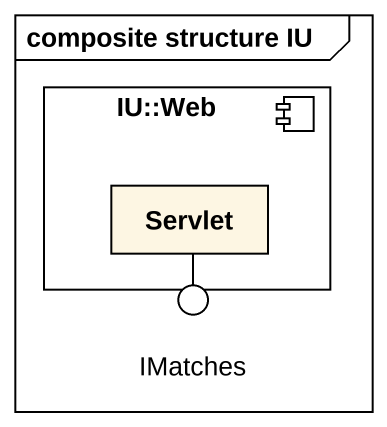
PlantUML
@startuml
mainframe composite structure IU
component "IU::Web" as IU_Web {
  rectangle Servlet
}
() IMatches
Servlet -- IMatches
@enduml
